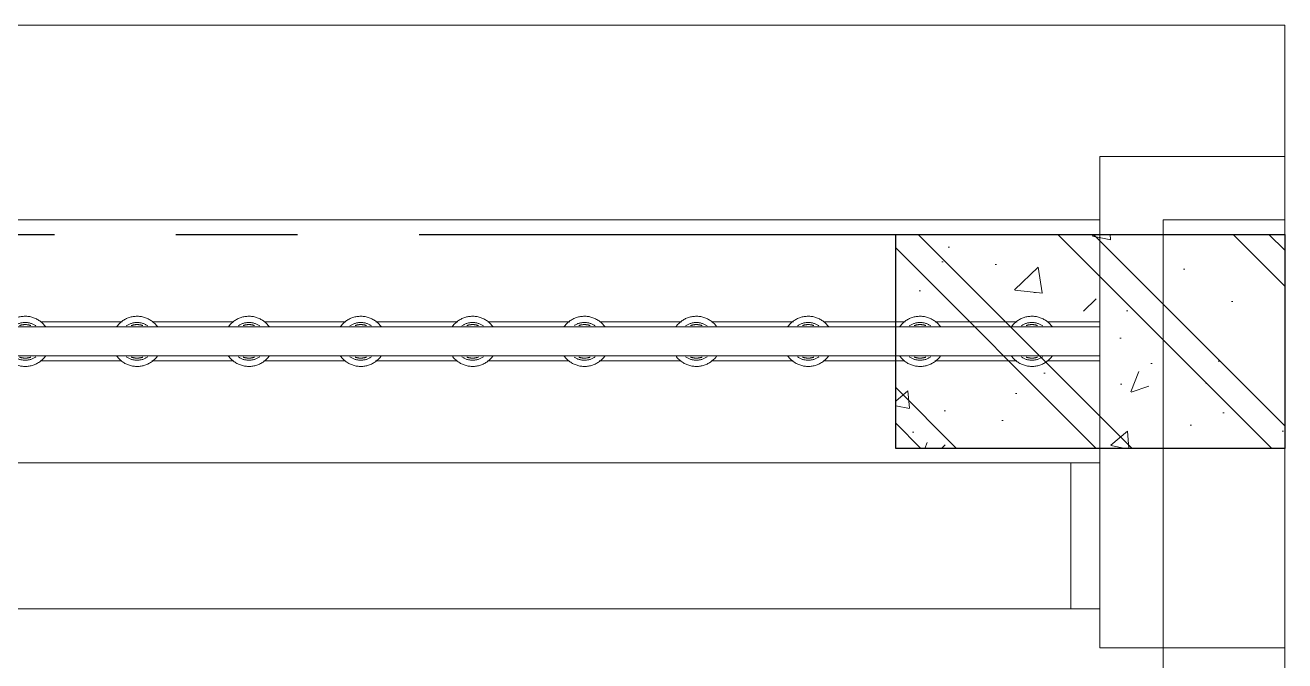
# Model space of a CAD drawing. Header units: millimetres. Extents: x -529861 to -223882, y -171969 to 61504.
# Drawn here: x -411927 to -410632, y -122830 to -122177 of the extents above; entities that cross this region are included whole.
import ezdxf

# ---------------------------------------------------------------- set-up
doc = ezdxf.new("R2010")
doc.units = ezdxf.units.MM
doc.header["$LTSCALE"] = 5000
doc.linetypes.add('CENTER', pattern=[2, 1.25, -0.25, 0.25, -0.25])
doc.linetypes.add('Overhead', pattern=[3.96875, 2.38125, -1.5875])
for name, color, linetype, lineweight in [('A-FLOR', 7, 'Continuous', 9), ('A-FLOR-HRAL-1', 8, 'Overhead', 5), ('A-WALL-PROJECTION', 7, 'Continuous', 9), ('KC-COT-HATCH', 13, 'Continuous', 15), ('KC-COT-NETCAT', 2, 'Continuous', 30), ('S-BEAM', 7, 'Continuous', 9)]:
    doc.layers.add(name, color=color, linetype=linetype, lineweight=lineweight)
for name, color, linetype in [('KC ICC-COTVACH', 3, 'Continuous'), ('KCS_AXIS', 18, 'CENTER'), ('KCS_BORDER', 3, 'Continuous')]:
    doc.layers.add(name, color=color, linetype=linetype)

# ---------------------------------------------------------------- blocks, each defined once
blk = doc.blocks.new('Walls 10 - Walls 10-1242493-MẶT BẰNG ĐỊNH VỊ CỬA TẦNG 4')
at = {"layer": 'A-WALL-PROJECTION'}
for p, q in [((109.9999927137591, 12524.99987990737), (6609.99999271378, 12524.99987990734)), ((6609.999992713781, 12524.99987990734), (6609.99999271378, 12389.99987990735)), ((6419.99999271377, 12324.99987990735), (299.999992713778, 12324.99987990737))]:
    blk.add_line(p, q, dxfattribs=at)
blk = doc.blocks.new('Walls 1 - Walls 1-1595607-MẶT BẰNG ĐỊNH VỊ CỬA TẦNG 4')
at = {"layer": 'A-WALL-PROJECTION'}
for p, q in [((6419.999992713766, 12389.99987990735), (6609.999992713768, 12389.99987990735)), ((6419.999992713769, 11884.99987990735), (6419.999992713769, 12389.99987990735)), ((6609.999992713768, 12389.99987990735), (6609.999992713768, 12324.99987990735)), ((6484.999992713769, 12324.99987990735), (6484.999992713769, 11884.99987990735)), ((6609.999992713768, 12324.99987990735), (6484.999992713767, 12324.99987990735)), ((6484.999992713769, 11884.99987990735), (6419.999992713769, 11884.99987990735))]:
    blk.add_line(p, q, dxfattribs=at)
blk = doc.blocks.new('Railing - 15mm-V42-MẶT BẰNG ĐỊNH VỊ CỬA TẦNG 4')
at = {"layer": 'A-FLOR-HRAL-1'}
for p, q in [((-15.18100780876557, 20.85601855267306), (-15.949959324789, 20.27242385575306)), ((15.18100780878073, -20.85601855269039), (16.00288291746223, -20.232257567811))]:
    blk.add_line(p, q, dxfattribs=at)
at = {"layer": 'A-FLOR-HRAL-1', "flags": 128}
for points in [[(-15.1810078087634, 20.85601855267306), (-16.00288291744057, 20.232257567798), (-16.79915682721905, 19.57612928680373), (-17.56855566970432, 18.88868337496553), (-18.30984857087497, 18.17101959910059), (-19.02184962022451, 17.42428606814714), (-19.70341976795984, 16.64967739647456), (-20.35346864723915, 15.8484327927095), (-20.97095631852581, 15.02183407729208), (-21.55489493326641, 14.17120363183735), (-22.10435031424656, 13.29790228359849), (-22.61844345006665, 12.40332712844469), (-23.09635190137905, 11.48890929578444), (-23.53731111660422, 10.55611165908987), (-23.94061565507241, 9.606426495595656), (-24.30562031554879, 8.641373098962493), (-24.6317411684441, 7.662495348768823), (-24.91845648996076, 6.671359240594882), (-25.16530759674736, 5.669550380779265), (-25.37189957969281, 4.658671449802682), (-25.53790193569259, 3.640339638296826), (-25.66304909638901, 2.616184059936188), (-25.74714085302326, 1.587843145167471), (-25.7900426767259, 0.5569620200907138), (-25.79605605435137, -4.331468517193571e-12)], [(-17.56855566970649, 18.88868337496553), (-18.30984857087713, 18.17101959910059), (-19.02184962022667, 17.42428606814714), (-19.703419767962, 16.64967739647456), (-20.35346864724132, 15.8484327927095), (-20.97095631852581, 15.02183407729208), (-21.55489493326858, 14.17120363183735), (-22.10435031424656, 13.29790228359849)], [(17.21790846961598, 19.20885566325709), (16.43598663085649, 19.88202332334942), (15.62777071964555, 20.52338398739097), (14.79455370902995, 21.13191161514858)], [(25.79605605437519, -4.331468517193571e-12), (25.77542196096269, 1.031567106251691), (25.71355269087707, 2.061483925194386), (25.61054722175175, 3.088102809609791), (25.46657034036483, 4.109781388298472), (25.28185237901075, 5.124885193466366), (25.05668884702448, 6.13179027558034), (24.79143995802549, 7.128885801292052), (24.48653005365272, 8.11457663047546), (24.1424469247065, 9.087285868068193), (23.75974103079768, 10.04545738678378), (23.33902461971029, 10.98755831660152), (22.88097074795901, 11.91208149700141), (22.38631220402511, 12.81754788811072), (21.85584033605748, 13.70250893686833), (21.29040378588185, 14.56554889436902), (20.69090713136043, 15.40528708078837), (20.05830943925266, 16.22038009416747), (19.39362273092021, 17.00952395956201), (18.69791036330206, 17.7714562151165), (17.97228532778001, 18.50495793177602), (17.21790846961815, 19.20885566325709), (16.43598663085865, 19.88202332334942), (15.62777071964772, 20.52338398739097), (14.79455370903212, 21.13191161514858)], [(21.85584033605748, 13.70250893686833), (21.29040378588185, 14.56554889436902), (20.69090713135827, 15.40528708078837), (20.0583094392505, 16.22038009416747), (19.39362273092021, 17.00952395956201), (18.69791036329989, 17.7714562151165), (17.97228532777785, 18.50495793177602)], [(-24.91845648996292, 6.671359240594882), (-25.16530759674736, 5.669550380779265), (-25.37189957969281, 4.658671449802682), (-25.53790193569259, 3.640339638296826), (-25.66304909639117, 2.616184059936188), (-25.74714085302543, 1.587843145167471), (-25.7900426767259, 0.5569620200907138), (-25.79605605435137, -4.331468517193571e-12)], [(25.79605605437303, -4.331468517193571e-12), (25.77542196096269, 1.031567106251691), (25.71355269087707, 2.061483925194386), (25.61054722174958, 3.088102809609791), (25.46657034036266, 4.109781388298472), (25.28185237901075, 5.124885193466366), (25.05668884702231, 6.13179027558034)], [(-25.79605605435137, -4.331468517193571e-12), (-25.77542196094103, -1.031567106260354), (-25.71355269085542, -2.061483925203049), (-25.61054722173009, -3.088102809618454), (-25.46657034034317, -4.109781388307136), (-25.2818523789891, -5.12488519347503), (-25.05668884700282, -6.131790275584672)], [(-25.79605605435137, -4.331468517193571e-12), (-25.77542196094103, -1.031567106260354), (-25.71355269085542, -2.061483925198718), (-25.61054722172793, -3.088102809618454), (-25.466570340341, -4.109781388307136), (-25.2818523789891, -5.12488519347503), (-25.05668884700282, -6.131790275584672), (-24.79143995800167, -7.128885801300714), (-24.48653005362889, -8.114576630484123), (-24.14244692468267, -9.087285868072525), (-23.75974103077386, -10.04545738679244), (-23.33902461968647, -10.98755831661018), (-22.88097074793735, -11.91208149700574), (-22.38631220400345, -12.81754788811938), (-21.85584033603582, -13.70250893687266), (-21.29040378586019, -14.56554889437768), (-20.69090713133878, -15.4052870807927), (-20.05830943922884, -16.22038009417613), (-19.39362273089856, -17.00952395956201), (-18.69791036328257, -17.77145621512516), (-17.97228532775836, -18.50495793178468), (-17.21790846959432, -19.20885566326575), (-16.43598663083699, -19.88202332335375), (-15.62777071962606, -20.52338398739963), (-14.79455370901046, -21.13191161515724)], [(15.18100780878289, -20.85601855268606), (16.00288291746439, -20.232257567811), (16.79915682724287, -19.5761292868124), (17.56855566972598, -18.8886833749742), (18.30984857089662, -18.17101959910492), (19.02184962024833, -17.42428606816013), (19.7034197679815, -16.64967739648322), (20.35346864726298, -15.84843279271817), (20.97095631854747, -15.02183407730074), (21.55489493328807, -14.17120363185035), (22.10435031426822, -13.29790228361148), (22.61844345009047, -12.40332712845768), (23.09635190140071, -11.48890929579743), (23.53731111662804, -10.55611165910286), (23.94061565509406, -9.60642649560432), (24.30562031557262, -8.641373098971156), (24.63174116846576, -7.662495348781817), (24.91845648998458, -6.671359240607877), (25.16530759676902, -5.669550380792259), (25.37189957971447, -4.658671449815677), (25.53790193571425, -3.64033963830982), (25.66304909641283, -2.616184059949183), (25.74714085304709, -1.587843145180466), (25.79004267674972, -0.5569620201037083), (25.79605605437519, -4.331468517193571e-12)], [(24.91845648998241, -6.671359240607877), (25.16530759676902, -5.669550380796591), (25.3718995797123, -4.658671449815677), (25.53790193571425, -3.64033963830982), (25.66304909641066, -2.616184059953514), (25.74714085304492, -1.587843145184797), (25.79004267674756, -0.5569620201037083), (25.79605605437303, -4.331468517193571e-12)], [(-21.91100687796481, -13.61047721239126), (-21.85584033603799, -13.70250893687266), (-21.29040378586236, -14.56554889437768), (-20.69090713133878, -15.40528708079703), (-20.05830943923101, -16.22038009417613), (-19.39362273090072, -17.00952395956634), (-18.69791036328257, -17.77145621512949), (-17.97228532776052, -18.50495793178468)], [(-17.21790846959649, -19.20885566326575), (-16.43598663083916, -19.88202332335808), (-15.62777071962823, -20.52338398740396), (-14.79455370901263, -21.13191161515724)], [(17.56855566972382, -18.8886833749742), (18.30984857089662, -18.17101959910925), (19.02184962024617, -17.42428606816013), (19.7034197679815, -16.64967739648755), (20.35346864726081, -15.8484327927225), (20.9709563185453, -15.02183407730074), (21.5548949332859, -14.17120363185035), (22.10435031426605, -13.29790228361582)]]:
    blk.add_lwpolyline(points, dxfattribs=at)
at = {"layer": 'A-FLOR-HRAL-1'}
for centre, radius, start, end in [((1.112476777365146e-12, -1.521699502140297e-12), 19.39605605437733, 145.1780579934707, 179.9999999999796), ((1.112476777365146e-12, 1.082398435568102e-15), 19.39605605437736, 179.9999999999973, 214.8219420065148), ((1.16746612377483e-12, -1.521699502140297e-12), 17.24105842212845, 160.0293384420265, 179.9999999999796), ((1.16746612377483e-12, 1.082398435568102e-15), 17.24105842212848, 179.9999999999973, 199.9706615580264), ((1.112476777365146e-12, -1.521699502140297e-12), 19.39605605437736, 2.743604935228379e-12, 34.82194200655017), ((1.112476777365146e-12, 1.082398435568102e-15), 19.39605605437733, 325.1780579934299, 2.071177208569042e-11), ((1.16746612377483e-12, -1.521699502140297e-12), 17.24105842212848, 2.743604935228378e-12, 19.97066155803401), ((1.16746612377483e-12, 1.082398435568102e-15), 17.24105842212845, 340.0293384419596, 2.071813319505335e-11)]:
    blk.add_arc(centre, radius, start, end, dxfattribs=at)
blk = doc.blocks.new('Railing - 15mm-V43-MẶT BẰNG ĐỊNH VỊ CỬA TẦNG 4')
at = {"layer": 'A-FLOR-HRAL-1'}
for p, q in [((-15.18100780876557, 20.85601855266873), (-16.00288291744274, 20.232257567798)), ((15.18100780878073, -20.85601855269039), (16.00288291746223, -20.23225756781533))]:
    blk.add_line(p, q, dxfattribs=at)
at = {"layer": 'A-FLOR-HRAL-1', "flags": 128}
for points in [[(-15.1810078087634, 20.85601855266873), (-16.00288291744057, 20.232257567798), (-16.79915682721905, 19.57612928680373), (-17.56855566970432, 18.8886833749612), (-18.30984857087497, 18.17101959909626), (-19.02184962022451, 17.42428606814714), (-19.70341976795984, 16.64967739647022), (-20.35346864723915, 15.84843279270517), (-20.97095631852364, 15.02183407728775), (-21.55489493326641, 14.17120363183302), (-22.1043503142444, 13.29790228359849), (-22.61844345006665, 12.40332712844036), (-23.09635190137905, 11.48890929578444), (-23.53731111660422, 10.55611165908987), (-23.94061565507241, 9.606426495591325), (-24.30562031554879, 8.64137309895816), (-24.63174116844194, 7.662495348764492), (-24.91845648996076, 6.67135924059055), (-25.1653075967452, 5.669550380779265), (-25.37189957969064, 4.658671449798351), (-25.53790193569042, 3.640339638296826), (-25.66304909638901, 2.616184059931857), (-25.74714085302326, 1.587843145167471), (-25.79004267672373, 0.5569620200907138), (-25.7960560543492, -8.662937034387142e-12)], [(-17.56855566970649, 18.8886833749612), (-18.30984857087713, 18.17101959909626), (-19.02184962022667, 17.42428606814714), (-19.703419767962, 16.64967739647022), (-20.35346864724132, 15.84843279270517), (-20.97095631852581, 15.02183407728775), (-21.55489493326858, 14.17120363183302), (-22.10435031424656, 13.29790228359849)], [(17.21790846961598, 19.20885566325709), (16.43598663085865, 19.88202332334508), (15.62777071964555, 20.52338398739097), (14.79455370902995, 21.13191161514858)], [(25.79605605437519, -8.662937034387142e-12), (25.77542196096269, 1.03156710624736), (25.71355269087924, 2.061483925190055), (25.61054722175175, 3.088102809609791), (25.46657034036483, 4.109781388294141), (25.28185237901292, 5.124885193462035), (25.05668884702448, 6.131790275576009), (24.79143995802549, 7.128885801292052), (24.48653005365272, 8.114576630471129), (24.1424469247065, 9.087285868063862), (23.75974103079768, 10.04545738678378), (23.33902461971029, 10.98755831659719), (22.88097074795901, 11.91208149699708), (22.38631220402727, 12.81754788810639), (21.85584033605965, 13.702508936864), (21.29040378588401, 14.56554889436469), (20.69090713136043, 15.40528708078403), (20.05830943925266, 16.22038009416747), (19.39362273092238, 17.00952395955768), (18.69791036330206, 17.7714562151165), (17.97228532778001, 18.50495793177602), (17.21790846961815, 19.20885566325709), (16.43598663085865, 19.88202332334508), (15.62777071964772, 20.52338398739097), (14.79455370903212, 21.13191161514858)], [(21.85584033605748, 13.702508936864), (21.29040378588185, 14.56554889436469), (20.69090713135827, 15.40528708078403), (20.0583094392505, 16.22038009416747), (19.39362273092021, 17.00952395955768), (18.69791036330206, 17.7714562151165), (18.29026769094464, 18.18352386069061)], [(-24.91845648996292, 6.67135924059055), (-25.16530759674736, 5.669550380779265), (-25.37189957969281, 4.658671449798351), (-25.53790193569259, 3.640339638296826), (-25.66304909639117, 2.616184059931857), (-25.74714085302543, 1.587843145167471), (-25.7900426767259, 0.5569620200907138), (-25.79605605435137, -8.662937034387142e-12)], [(25.79605605437303, -8.662937034387142e-12), (25.77542196096269, 1.03156710624736), (25.71355269087707, 2.061483925190055), (25.61054722174958, 3.088102809609791), (25.46657034036266, 4.109781388294141), (25.28185237901075, 5.124885193462035), (25.05668884702448, 6.131790275576009)], [(-25.79605605435137, -8.662937034387142e-12), (-25.77542196094103, -1.031567106260354), (-25.71355269085542, -2.061483925203049), (-25.61054722173009, -3.088102809622785), (-25.46657034034317, -4.109781388307136), (-25.2818523789891, -5.12488519347503), (-25.05668884700282, -6.131790275589004)], [(-25.7960560543492, -8.662937034387142e-12), (-25.77542196093887, -1.031567106260354), (-25.71355269085325, -2.061483925198718), (-25.61054722172793, -3.088102809622785), (-25.466570340341, -4.109781388307136), (-25.28185237898693, -5.12488519347503), (-25.05668884700066, -6.131790275589004), (-24.79143995800167, -7.128885801305046), (-24.48653005362889, -8.114576630484123), (-24.14244692468267, -9.087285868072525), (-23.75974103077386, -10.04545738679677), (-23.33902461968647, -10.98755831661018), (-22.88097074793735, -11.91208149701007), (-22.38631220400345, -12.81754788811938), (-21.85584033603582, -13.702508936877), (-21.29040378586019, -14.56554889437768), (-20.69090713133661, -15.40528708079703), (-20.05830943922884, -16.22038009418046), (-19.39362273089856, -17.00952395956634), (-18.69791036328257, -17.77145621512949), (-17.97228532775836, -18.50495793178901), (-17.21790846959432, -19.20885566327008), (-16.43598663083699, -19.88202332335808), (-15.62777071962606, -20.52338398740396), (-14.79455370901046, -21.13191161516157)], [(15.18100780878289, -20.85601855268606), (16.00288291746439, -20.23225756781533), (16.79915682724287, -19.57612928681673), (17.56855566972598, -18.88868337497853), (18.30984857089879, -18.17101959910925), (19.02184962024833, -17.42428606816446), (19.70341976798366, -16.64967739648755), (20.35346864726298, -15.84843279271817), (20.97095631854747, -15.02183407730507), (21.55489493328807, -14.17120363185035), (22.10435031426822, -13.29790228361582), (22.61844345009047, -12.40332712845768), (23.09635190140071, -11.48890929580176), (23.53731111662804, -10.55611165910719), (23.94061565509406, -9.60642649560865), (24.30562031557262, -8.641373098975487), (24.63174116846576, -7.662495348781817), (24.91845648998458, -6.671359240607877), (25.16530759677119, -5.669550380796591), (25.37189957971447, -4.658671449815677), (25.53790193571641, -3.640339638314151), (25.66304909641283, -2.616184059949183), (25.74714085304709, -1.587843145184797), (25.79004267674972, -0.5569620201080397), (25.79605605437519, -8.662937034387142e-12)], [(24.91845648998241, -6.671359240607877), (25.16530759676902, -5.669550380800922), (25.37189957971447, -4.658671449815677), (25.53790193571425, -3.640339638314151), (25.66304909641066, -2.616184059953514), (25.74714085304492, -1.587843145189129), (25.79004267674756, -0.5569620201080397), (25.79605605437303, -8.662937034387142e-12)], [(-21.91100687796481, -13.61047721239126), (-21.85584033603799, -13.702508936877), (-21.29040378586236, -14.56554889437768), (-20.69090713133878, -15.40528708080136), (-20.05830943923101, -16.22038009418046), (-19.39362273090072, -17.00952395957068), (-18.69791036328257, -17.77145621513382), (-17.97228532776052, -18.50495793178901)], [(-17.21790846959649, -19.20885566327008), (-16.43598663083916, -19.88202332336241), (-15.62777071962823, -20.52338398740829), (-14.79455370901263, -21.13191161516157)], [(17.56855566972382, -18.88868337497853), (18.30984857089662, -18.17101959911358), (19.02184962024617, -17.42428606816446), (19.7034197679815, -16.64967739649188), (20.35346864726081, -15.8484327927225), (20.9709563185453, -15.02183407730507), (21.55489493328807, -14.17120363185035), (22.10435031426605, -13.29790228362015)]]:
    blk.add_lwpolyline(points, dxfattribs=at)
at = {"layer": 'A-FLOR-HRAL-1'}
for centre, radius, start, end in [((1.467792554166181e-12, -1.521699502140297e-12), 19.39605605437733, 145.1780579934707, 179.9999999999796), ((1.467792554166181e-12, 1.082398435568102e-15), 19.39605605437736, 179.9999999999973, 214.8219420064869), ((1.522781900575865e-12, -1.521699502140297e-12), 17.24105842212846, 160.0293384420265, 179.9999999999796), ((1.522781900575865e-12, 1.082398435568102e-15), 17.24105842212848, 179.9999999999973, 199.9706615579796), ((1.467792554166181e-12, -1.521699502140297e-12), 19.39605605437736, 2.743604935228379e-12, 34.82194200656406), ((1.467792554166181e-12, 1.082398435568102e-15), 19.39605605437733, 325.1780579934299, 2.071177208569042e-11), ((1.522781900575865e-12, -1.521699502140297e-12), 17.24105842212848, 2.743604935228378e-12, 19.97066155804963), ((1.522781900575865e-12, 1.082398435568102e-15), 17.24105842212845, 340.029338441944, 2.071813319505335e-11)]:
    blk.add_arc(centre, radius, start, end, dxfattribs=at)
blk = doc.blocks.new('Railing - 15mm-V30-MẶT BẰNG ĐỊNH VỊ CỬA TẦNG 4')
at = {"layer": 'A-FLOR-HRAL-1'}
for p, q in [((-15.18100780876557, 20.85601855267739), (-16.0028829174449, 20.23225756780667)), ((15.18100780878073, -20.85601855268172), (16.00288291746223, -20.23225756780667))]:
    blk.add_line(p, q, dxfattribs=at)
at = {"layer": 'A-FLOR-HRAL-1', "flags": 128}
for points in [[(-15.1810078087634, 20.85601855267739), (-16.00288291744274, 20.23225756780667), (-16.79915682721905, 19.57612928680807), (-17.56855566970432, 18.88868337496987), (-18.30984857087497, 18.17101959910492), (-19.02184962022451, 17.42428606815147), (-19.70341976795984, 16.64967739647889), (-20.35346864723915, 15.84843279271383), (-20.97095631852581, 15.02183407729641), (-21.55489493326641, 14.17120363184168), (-22.10435031424873, 13.29790228360282), (-22.61844345006665, 12.40332712844902), (-23.09635190137905, 11.4889092957931), (-23.53731111660639, 10.55611165909853), (-23.94061565507241, 9.606426495599989), (-24.30562031554879, 8.641373098966824), (-24.6317411684441, 7.662495348773155), (-24.91845648996076, 6.671359240599213), (-25.16530759674736, 5.669550380787928), (-25.37189957969281, 4.658671449807014), (-25.53790193569259, 3.640339638305488), (-25.66304909638901, 2.61618405994052), (-25.74714085302543, 1.587843145176134), (-25.79004267672806, 0.5569620200993768), (-25.79605605435137, 0)], [(-17.56855566970649, 18.88868337496987), (-18.30984857087713, 18.17101959910492), (-19.02184962022667, 17.42428606815147), (-19.703419767962, 16.64967739647889), (-20.35346864724132, 15.84843279271383), (-20.97095631852581, 15.02183407729641), (-21.55489493326858, 14.17120363184168), (-22.10435031424873, 13.29790228360282)], [(17.21790846961381, 19.20885566326575), (16.43598663085649, 19.88202332335375), (15.62777071964555, 20.52338398739963), (14.79455370902995, 21.13191161515291)], [(25.79605605437519, 0), (25.77542196096053, 1.031567106256023), (25.71355269087707, 2.061483925198718), (25.61054722175175, 3.088102809618454), (25.46657034036483, 4.109781388302804), (25.28185237900859, 5.124885193470698), (25.05668884702448, 6.131790275584672), (24.79143995802549, 7.128885801300714), (24.48653005365272, 8.114576630479792), (24.1424469247065, 9.087285868072525), (23.75974103079768, 10.04545738679244), (23.33902461971029, 10.98755831660585), (22.88097074795901, 11.91208149700574), (22.38631220402511, 12.81754788811505), (21.85584033605748, 13.70250893687266), (21.29040378588185, 14.56554889437335), (20.69090713136043, 15.4052870807927), (20.05830943925266, 16.2203800941718), (19.39362273091805, 17.00952395956634), (18.69791036330206, 17.77145621512516), (17.97228532778001, 18.50495793178468), (17.21790846961598, 19.20885566326575), (16.43598663085649, 19.88202332335375), (15.62777071964772, 20.52338398739963), (14.79455370903212, 21.13191161515291)], [(21.85584033605748, 13.70250893687266), (21.29040378588185, 14.56554889437335), (20.69090713135827, 15.4052870807927), (20.0583094392505, 16.2203800941718), (19.39362273091805, 17.00952395956634), (18.69791036329989, 17.77145621512516), (17.97228532777785, 18.50495793178468)], [(-24.91845648996292, 6.671359240599213), (-25.16530759674736, 5.669550380787928), (-25.37189957969281, 4.658671449807014), (-25.53790193569259, 3.640339638305488), (-25.66304909639117, 2.61618405994052), (-25.7471408530276, 1.587843145176134), (-25.79004267672806, 0.5569620200993768), (-25.79605605435137, 0)], [(-25.79605605435137, 0), (-25.77542196094103, -1.031567106256023), (-25.71355269085542, -2.061483925194386), (-25.61054722173009, -3.088102809614122), (-25.46657034034317, -4.109781388298472), (-25.2818523789891, -5.124885193470698), (-25.05668884700282, -6.13179027558034)], [(-25.79605605435137, 0), (-25.77542196093887, -1.031567106256023), (-25.71355269085542, -2.061483925190055), (-25.61054722173009, -3.088102809614122), (-25.466570340341, -4.109781388298472), (-25.2818523789891, -5.124885193470698), (-25.05668884700282, -6.13179027558034), (-24.79143995800167, -7.128885801296383), (-24.48653005362889, -8.114576630479792), (-24.14244692468267, -9.087285868068193), (-23.75974103077386, -10.04545738678811), (-23.33902461968863, -10.98755831660152), (-22.88097074793952, -11.91208149700141), (-22.38631220400345, -12.81754788811072), (-21.85584033603582, -13.70250893686833), (-21.29040378586019, -14.56554889436902), (-20.69090713133878, -15.40528708078837), (-20.05830943922884, -16.2203800941718), (-19.39362273089856, -17.00952395955768), (-18.69791036328257, -17.77145621512083), (-17.97228532775836, -18.50495793178035), (-17.21790846959432, -19.20885566326142), (-16.43598663083699, -19.88202332334942), (-15.62777071962606, -20.5233839873953), (-14.79455370901046, -21.13191161515291)], [(15.18100780878289, -20.85601855267739), (16.00288291746439, -20.23225756780667), (16.79915682724287, -19.57612928680807), (17.56855566972598, -18.88868337496987), (18.30984857089662, -18.17101959910059), (19.02184962024833, -17.4242860681558), (19.7034197679815, -16.64967739647889), (20.35346864726298, -15.8484327927095), (20.97095631854747, -15.02183407729641), (21.55489493328807, -14.17120363184168), (22.10435031426822, -13.29790228360715), (22.6184434500883, -12.40332712844902), (23.09635190139854, -11.4889092957931), (23.53731111662804, -10.55611165909853), (23.94061565509406, -9.606426495599989), (24.30562031557262, -8.641373098966824), (24.63174116846576, -7.662495348773155), (24.91845648998458, -6.671359240599213), (25.16530759676902, -5.669550380787928), (25.3718995797123, -4.658671449807014), (25.53790193571208, -3.640339638305488), (25.66304909641283, -2.61618405994052), (25.74714085304709, -1.587843145176134), (25.79004267674972, -0.5569620200993768), (25.79605605437519, 0)], [(24.91845648998241, -6.671359240599213), (25.16530759676902, -5.669550380792259), (25.37189957971013, -4.658671449807014), (25.53790193571208, -3.640339638305488), (25.66304909641066, -2.616184059944851), (25.74714085304492, -1.587843145180466), (25.79004267674756, -0.5569620200993768), (25.79605605437303, 0)], [(25.79605605437303, 0), (25.77542196096053, 1.031567106256023), (25.71355269087707, 2.061483925198718), (25.61054722174958, 3.088102809618454), (25.46657034036266, 4.109781388302804), (25.28185237900859, 5.124885193470698), (25.05668884702231, 6.131790275584672)], [(-21.91100687797996, -13.61047721236095), (-21.85584033603799, -13.70250893686833), (-21.29040378586236, -14.56554889436902), (-20.69090713133878, -15.4052870807927), (-20.05830943923101, -16.2203800941718), (-19.39362273090072, -17.00952395956201), (-18.69791036328473, -17.77145621512516), (-17.97228532776052, -18.50495793178035)], [(-17.21790846959649, -19.20885566326142), (-16.43598663083916, -19.88202332335375), (-15.62777071962823, -20.52338398739963), (-14.79455370901263, -21.13191161515291)], [(17.56855566972382, -18.88868337496987), (18.30984857089662, -18.17101959910492), (19.02184962024617, -17.4242860681558), (19.7034197679815, -16.64967739648322), (20.35346864726081, -15.84843279271383), (20.9709563185453, -15.02183407729641), (21.5548949332859, -14.17120363184168), (22.10435031426605, -13.29790228361148)]]:
    blk.add_lwpolyline(points, dxfattribs=at)
at = {"layer": 'A-FLOR-HRAL-1'}
for centre, radius, start, end in [((1.112476777365146e-12, -1.521699502140297e-12), 19.39605605437733, 145.1780579934707, 179.9999999999796), ((1.112476777365146e-12, 1.082398435568102e-15), 19.39605605437736, 179.9999999999973, 214.8219420064869), ((1.16746612377483e-12, -1.521699502140297e-12), 17.24105842212845, 160.0293384419952, 179.9999999999796), ((1.16746612377483e-12, 1.082398435568102e-15), 17.24105842212848, 179.9999999999973, 199.9706615580107), ((1.112476777365146e-12, -1.521699502140297e-12), 19.39605605437736, 2.743604935228379e-12, 34.82194200656406), ((1.112476777365146e-12, 1.082398435568102e-15), 19.39605605437733, 325.1780579934438, 2.071177208569042e-11), ((1.16746612377483e-12, -1.521699502140297e-12), 17.24105842212848, 2.743604935228378e-12, 19.97066155803401), ((1.16746612377483e-12, 1.082398435568102e-15), 17.24105842212845, 340.0293384419753, 2.071813319505335e-11)]:
    blk.add_arc(centre, radius, start, end, dxfattribs=at)
blk = doc.blocks.new('Railing - 15mm-V31-MẶT BẰNG ĐỊNH VỊ CỬA TẦNG 4')
at = {"layer": 'A-FLOR-HRAL-1'}
for p, q in [((-15.18100780876557, 20.85601855267306), (-16.0028829174449, 20.23225756780233)), ((15.18100780878073, -20.85601855268606), (16.00288291746223, -20.23225756780667))]:
    blk.add_line(p, q, dxfattribs=at)
at = {"layer": 'A-FLOR-HRAL-1', "flags": 128}
for points in [[(-15.1810078087634, 20.85601855267306), (-16.00288291744274, 20.23225756780233), (-16.79915682721905, 19.57612928680807), (-17.56855566970432, 18.88868337496553), (-18.30984857087497, 18.17101959910059), (-19.02184962022451, 17.42428606815147), (-19.70341976795984, 16.64967739647456), (-20.35346864723915, 15.8484327927095), (-20.97095631852364, 15.02183407729208), (-21.55489493326641, 14.17120363184168), (-22.10435031424656, 13.29790228360282), (-22.61844345006665, 12.40332712844902), (-23.09635190137905, 11.48890929578877), (-23.53731111660639, 10.5561116590942), (-23.94061565507241, 9.606426495595656), (-24.30562031554879, 8.641373098962493), (-24.6317411684441, 7.662495348773155), (-24.91845648996076, 6.671359240599213), (-25.1653075967452, 5.669550380783597), (-25.37189957969064, 4.658671449802682), (-25.53790193569042, 3.640339638301157), (-25.66304909638901, 2.61618405994052), (-25.74714085302543, 1.587843145171803), (-25.7900426767259, 0.5569620200950454), (-25.7960560543492, 0)], [(-17.56855566970649, 18.88868337496553), (-18.30984857087713, 18.17101959910059), (-19.02184962022667, 17.42428606815147), (-19.703419767962, 16.64967739647456), (-20.35346864724132, 15.8484327927095), (-20.97095631852581, 15.02183407729208), (-21.55489493326858, 14.17120363184168), (-22.10435031424873, 13.29790228360282)], [(17.21790846961381, 19.20885566326142), (16.43598663085649, 19.88202332334942), (15.62777071964555, 20.5233839873953), (14.79455370902995, 21.13191161515291)], [(25.79605605437519, 0), (25.77542196096269, 1.031567106256023), (25.71355269087924, 2.061483925194386), (25.61054722175175, 3.088102809614122), (25.46657034036483, 4.109781388302804), (25.28185237901075, 5.124885193470698), (25.05668884702448, 6.13179027558034), (24.79143995802549, 7.128885801296383), (24.48653005365272, 8.114576630479792), (24.1424469247065, 9.087285868072525), (23.75974103079768, 10.04545738678811), (23.33902461971029, 10.98755831660585), (22.88097074795901, 11.91208149700141), (22.38631220402727, 12.81754788811505), (21.85584033605965, 13.70250893686833), (21.29040378588401, 14.56554889436902), (20.69090713136043, 15.40528708078837), (20.05830943925266, 16.2203800941718), (19.39362273092021, 17.00952395956201), (18.69791036330206, 17.77145621512083), (17.97228532778001, 18.50495793178035), (17.21790846961598, 19.20885566326142), (16.43598663085649, 19.88202332334942), (15.62777071964772, 20.5233839873953), (14.79455370903212, 21.13191161515291)], [(21.85584033605748, 13.70250893686833), (21.29040378588185, 14.56554889436902), (20.69090713135827, 15.40528708078837), (20.0583094392505, 16.2203800941718), (19.39362273091805, 17.00952395956201), (18.69791036330206, 17.77145621512083), (17.97228532777785, 18.50495793178035)], [(-24.91845648996292, 6.671359240599213), (-25.16530759674736, 5.669550380783597), (-25.37189957969281, 4.658671449802682), (-25.53790193569259, 3.640339638301157), (-25.66304909639117, 2.61618405994052), (-25.7471408530276, 1.587843145171803), (-25.79004267672806, 0.5569620200950454), (-25.79605605435137, 0)], [(-25.79605605435137, 0), (-25.77542196094103, -1.031567106256023), (-25.71355269085542, -2.061483925198718), (-25.61054722173009, -3.088102809614122), (-25.46657034034317, -4.109781388302804), (-25.2818523789891, -5.124885193470698), (-25.05668884700282, -6.131790275584672)], [(-25.7960560543492, 0), (-25.77542196093887, -1.031567106256023), (-25.71355269085325, -2.061483925194386), (-25.61054722173009, -3.088102809614122), (-25.466570340341, -4.109781388302804), (-25.28185237898693, -5.124885193470698), (-25.05668884700066, -6.131790275584672), (-24.79143995800167, -7.128885801296383), (-24.48653005362889, -8.114576630479792), (-24.14244692468267, -9.087285868068193), (-23.75974103077386, -10.04545738678811), (-23.33902461968863, -10.98755831660585), (-22.88097074793952, -11.91208149700574), (-22.38631220400345, -12.81754788811505), (-21.85584033603582, -13.70250893687266), (-21.29040378586019, -14.56554889437335), (-20.69090713133661, -15.4052870807927), (-20.05830943922884, -16.2203800941718), (-19.39362273089856, -17.00952395956201), (-18.69791036328257, -17.77145621512516), (-17.97228532775836, -18.50495793178035), (-17.21790846959432, -19.20885566326575), (-16.43598663083699, -19.88202332335375), (-15.62777071962606, -20.5233839873953), (-14.79455370901046, -21.13191161515291)], [(15.18100780878289, -20.85601855268172), (16.00288291746439, -20.23225756780667), (16.79915682724287, -19.57612928680807), (17.56855566972598, -18.8886833749742), (18.30984857089879, -18.17101959910492), (19.02184962024833, -17.4242860681558), (19.70341976798366, -16.64967739648322), (20.35346864726298, -15.84843279271383), (20.97095631854747, -15.02183407730074), (21.55489493328807, -14.17120363184602), (22.10435031426822, -13.29790228360715), (22.6184434500883, -12.40332712845335), (23.09635190140071, -11.4889092957931), (23.53731111662804, -10.55611165910286), (23.94061565509406, -9.60642649560432), (24.30562031557262, -8.641373098971156), (24.63174116846576, -7.662495348777487), (24.91845648998458, -6.671359240603545), (25.16530759677119, -5.669550380792259), (25.3718995797123, -4.658671449811346), (25.53790193571425, -3.640339638305488), (25.66304909641283, -2.616184059944851), (25.74714085304709, -1.587843145176134), (25.79004267674972, -0.5569620200993768), (25.79605605437519, 0)], [(24.91845648998241, -6.671359240603545), (25.16530759676902, -5.669550380796591), (25.3718995797123, -4.658671449811346), (25.53790193571208, -3.640339638305488), (25.66304909641066, -2.616184059949183), (25.74714085304492, -1.587843145180466), (25.79004267674756, -0.5569620200993768), (25.79605605437303, 0)], [(25.79605605437303, 0), (25.77542196096053, 1.031567106256023), (25.71355269087707, 2.061483925194386), (25.61054722174958, 3.088102809614122), (25.46657034036266, 4.109781388302804), (25.28185237900859, 5.124885193470698), (25.05668884702448, 6.13179027558034)], [(-21.91100687797996, -13.61047721236095), (-21.85584033603799, -13.70250893687266), (-21.29040378586236, -14.56554889437335), (-20.69090713133878, -15.40528708079703), (-20.05830943923101, -16.2203800941718), (-19.39362273090072, -17.00952395956634), (-18.69791036328473, -17.77145621512949), (-17.97228532776052, -18.50495793178035)], [(-17.21790846959649, -19.20885566326575), (-16.43598663083916, -19.88202332335808), (-15.62777071962823, -20.52338398739963), (-14.79455370901263, -21.13191161515291)], [(17.56855566972382, -18.8886833749742), (18.30984857089662, -18.17101959910925), (19.02184962024617, -17.4242860681558), (19.7034197679815, -16.64967739648755), (20.35346864726081, -15.84843279271817), (20.9709563185453, -15.02183407730074), (21.55489493328807, -14.17120363184602), (22.10435031426605, -13.29790228361148)]]:
    blk.add_lwpolyline(points, dxfattribs=at)
at = {"layer": 'A-FLOR-HRAL-1'}
for centre, radius, start, end in [((1.467792554166181e-12, -1.521699502140297e-12), 19.39605605437733, 145.1780579934707, 179.9999999999796), ((1.467792554166181e-12, 1.082398435568102e-15), 19.39605605437736, 179.9999999999973, 214.8219420065008), ((1.522781900575865e-12, -1.521699502140297e-12), 17.24105842212846, 160.0293384419952, 179.9999999999796), ((1.522781900575865e-12, 1.082398435568102e-15), 17.24105842212848, 179.9999999999973, 199.9706615579951), ((1.467792554166181e-12, -1.521699502140297e-12), 19.39605605437736, 2.743604935228379e-12, 34.82194200657796), ((1.467792554166181e-12, 1.082398435568102e-15), 19.39605605437733, 325.1780579934438, 2.071177208569042e-11), ((1.522781900575865e-12, -1.521699502140297e-12), 17.24105842212848, 2.743604935228378e-12, 19.97066155801834), ((1.522781900575865e-12, 1.082398435568102e-15), 17.24105842212845, 340.0293384419753, 2.071813319505335e-11)]:
    blk.add_arc(centre, radius, start, end, dxfattribs=at)
blk = doc.blocks.new('Railing - 15mm-V44-MẶT BẰNG ĐỊNH VỊ CỬA TẦNG 4')
at = {"layer": 'A-FLOR-HRAL-1'}
for p, q in [((-15.1810078087634, 20.8560185526644), (-16.00288291744274, 20.23225756779367)), ((15.18100780878289, -20.85601855269472), (16.00288291746223, -20.23225756781533))]:
    blk.add_line(p, q, dxfattribs=at)
at = {"layer": 'A-FLOR-HRAL-1', "flags": 128}
for points in [[(-15.1810078087634, 20.8560185526644), (-16.00288291744057, 20.23225756779367), (-16.79915682721905, 19.5761292867994), (-17.56855566970432, 18.88868337495687), (-18.30984857087497, 18.17101959909193), (-19.02184962022451, 17.42428606814281), (-19.70341976795984, 16.64967739646589), (-20.35346864723915, 15.84843279270084), (-20.97095631852364, 15.02183407728342), (-21.55489493326641, 14.17120363183302), (-22.1043503142444, 13.29790228359416), (-22.61844345006665, 12.40332712844036), (-23.09635190137905, 11.4889092957801), (-23.53731111660422, 10.55611165908554), (-23.94061565507241, 9.606426495586993), (-24.30562031554879, 8.64137309895383), (-24.63174116844194, 7.662495348764492), (-24.91845648996076, 6.67135924059055), (-25.1653075967452, 5.669550380774933), (-25.37189957969064, 4.658671449798351), (-25.53790193569042, 3.640339638292494), (-25.66304909638901, 2.616184059931857), (-25.74714085302326, 1.58784314516314), (-25.79004267672373, 0.5569620200863824), (-25.7960560543492, -8.662937034387142e-12)], [(-17.56855566970649, 18.88868337495687), (-18.30984857087713, 18.17101959909193), (-19.02184962022667, 17.42428606814281), (-19.703419767962, 16.64967739646589), (-20.35346864724132, 15.84843279270084), (-20.97095631852581, 15.02183407728342), (-21.55489493326858, 14.17120363183302), (-22.10435031424656, 13.29790228359416)], [(17.21790846961598, 19.20885566325276), (16.43598663085865, 19.88202332334075), (15.62777071964555, 20.52338398738664), (14.79455370902995, 21.13191161514425)], [(25.79605605437519, -8.662937034387142e-12), (25.77542196096486, 1.03156710624736), (25.71355269087924, 2.061483925185724), (25.61054722175175, 3.088102809605459), (25.46657034036483, 4.109781388294141), (25.28185237901292, 5.124885193462035), (25.05668884702448, 6.131790275571677), (24.79143995802549, 7.12888580128772), (24.48653005365272, 8.114576630471129), (24.1424469247065, 9.087285868063862), (23.75974103079768, 10.04545738677945), (23.33902461971029, 10.98755831659719), (22.88097074795901, 11.91208149699274), (22.38631220402727, 12.81754788810639), (21.85584033605965, 13.70250893685967), (21.29040378588401, 14.56554889436469), (20.69090713136043, 15.4052870807797), (20.05830943925266, 16.22038009416314), (19.39362273092238, 17.00952395955335), (18.69791036330206, 17.77145621511216), (17.97228532778001, 18.50495793177168), (17.21790846961815, 19.20885566325276), (16.43598663085865, 19.88202332334075), (15.62777071964772, 20.52338398738664), (14.79455370903212, 21.13191161514425)], [(21.85584033605748, 13.70250893685967), (21.29040378588185, 14.56554889436469), (20.69090713135827, 15.4052870807797), (20.0583094392505, 16.22038009416314), (19.39362273092021, 17.00952395955335), (18.69791036330206, 17.77145621511216), (17.97228532777785, 18.50495793177168)], [(-24.91845648996292, 6.67135924059055), (-25.16530759674736, 5.669550380774933), (-25.37189957969281, 4.658671449798351), (-25.53790193569259, 3.640339638292494), (-25.66304909639117, 2.616184059931857), (-25.74714085302543, 1.58784314516314), (-25.7900426767259, 0.5569620200863824), (-25.79605605435137, -8.662937034387142e-12)], [(25.79605605437303, -8.662937034387142e-12), (25.77542196096269, 1.03156710624736), (25.71355269087707, 2.061483925185724), (25.61054722174958, 3.088102809605459), (25.46657034036266, 4.109781388294141), (25.28185237901075, 5.124885193462035), (25.05668884702448, 6.131790275571677)], [(-25.79605605435137, -8.662937034387142e-12), (-25.77542196094103, -1.031567106264686), (-25.71355269085542, -2.061483925207381), (-25.61054722173009, -3.088102809622785), (-25.46657034034317, -4.109781388311467), (-25.2818523789891, -5.12488519347936), (-25.05668884700282, -6.131790275593334)], [(-25.7960560543492, -8.662937034387142e-12), (-25.77542196093887, -1.031567106264686), (-25.71355269085325, -2.061483925203049), (-25.61054722172793, -3.088102809622785), (-25.466570340341, -4.109781388311467), (-25.28185237898693, -5.12488519347936), (-25.05668884700066, -6.131790275593334), (-24.79143995800167, -7.128885801305046), (-24.48653005362889, -8.114576630488456), (-24.14244692468267, -9.087285868076856), (-23.75974103077386, -10.04545738679677), (-23.33902461968647, -10.98755831661451), (-22.88097074793735, -11.9120814970144), (-22.38631220400345, -12.81754788812372), (-21.85584033603582, -13.70250893688133), (-21.29040378586019, -14.56554889438202), (-20.69090713133661, -15.40528708080136), (-20.05830943922884, -16.22038009418046), (-19.39362273089856, -17.00952395957068), (-18.6979103632804, -17.77145621512949), (-17.97228532775836, -18.50495793178901), (-17.21790846959432, -19.20885566327442), (-16.43598663083699, -19.88202332336241), (-15.62777071962606, -20.52338398740396), (-14.79455370901046, -21.13191161516157)], [(15.18100780878289, -20.85601855269039), (16.00288291746439, -20.23225756781533), (16.79915682724287, -19.57612928681673), (17.56855566972598, -18.88868337498286), (18.30984857089879, -18.17101959911358), (19.02184962024833, -17.42428606816446), (19.70341976798366, -16.64967739649188), (20.35346864726298, -15.8484327927225), (20.97095631854747, -15.02183407730941), (21.55489493328807, -14.17120363185468), (22.10435031426822, -13.29790228361582), (22.61844345009047, -12.40332712846201), (23.09635190140287, -11.48890929580176), (23.53731111662804, -10.55611165911153), (23.94061565509406, -9.606426495612983), (24.30562031557262, -8.641373098979818), (24.63174116846576, -7.662495348786149), (24.91845648998458, -6.671359240612207), (25.16530759677119, -5.669550380796591), (25.37189957971447, -4.658671449820008), (25.53790193571641, -3.640339638314151), (25.66304909641283, -2.616184059953514), (25.74714085304709, -1.587843145184797), (25.79004267674972, -0.5569620201080397), (25.79605605437519, -8.662937034387142e-12)], [(24.91845648998241, -6.671359240612207), (25.16530759676902, -5.669550380800922), (25.37189957971447, -4.658671449820008), (25.53790193571425, -3.640339638314151), (25.66304909641066, -2.616184059957845), (25.74714085304492, -1.587843145189129), (25.79004267674756, -0.5569620201080397), (25.79605605437303, -8.662937034387142e-12)], [(-21.91100687796047, -13.61047721239993), (-21.85584033603799, -13.70250893688133), (-21.29040378586236, -14.56554889438202), (-20.69090713133878, -15.40528708080569), (-20.05830943923101, -16.22038009418046), (-19.39362273090072, -17.00952395957501), (-18.69791036328257, -17.77145621513382), (-17.97228532776052, -18.50495793178901)], [(-16.94442542211584, -19.44430111833129), (-16.43598663083916, -19.88202332336674), (-15.62777071962823, -20.52338398740829), (-14.79455370901263, -21.13191161516157)], [(17.56855566972598, -18.88868337498286), (18.30984857089662, -18.17101959911792), (19.02184962024617, -17.42428606816446), (19.7034197679815, -16.64967739649621), (20.35346864726081, -15.84843279272683), (20.9709563185453, -15.02183407730941), (21.55489493328807, -14.17120363185468), (22.10435031426605, -13.29790228362015)]]:
    blk.add_lwpolyline(points, dxfattribs=at)
at = {"layer": 'A-FLOR-HRAL-1'}
for centre, radius, start, end in [((1.467792554166181e-12, -1.521699502140297e-12), 19.39605605437733, 147.7539988478656, 179.9999999999796), ((1.467792554166181e-12, 1.082398435568102e-15), 19.39605605437736, 179.9999999999973, 214.8219420065148), ((1.522781900575865e-12, -1.521699502140297e-12), 17.24105842212846, 160.0293384419952, 179.9999999999796), ((1.522781900575865e-12, 1.082398435568102e-15), 17.24105842212848, 179.9999999999973, 199.970661558042), ((1.467792554166181e-12, 1.082398435568102e-15), 19.39605605437733, 325.1780579934438, 2.071177208569042e-11), ((1.522781900575865e-12, -1.521699502140297e-12), 17.24105842212848, 2.743604935228378e-12, 19.97066155804963), ((1.522781900575865e-12, 1.082398435568102e-15), 17.24105842212845, 340.0293384419753, 2.071813319505335e-11), ((1.467792554166181e-12, -1.521699502140297e-12), 19.39605605437736, 2.743604935228378e-12, 32.24600115214054)]:
    blk.add_arc(centre, radius, start, end, dxfattribs=at)
blk = doc.blocks.new('Railing - Railing-1650363-MẶT BẰNG ĐỊNH VỊ CỬA TẦNG 4')
at = {"layer": 'A-FLOR-HRAL-1'}
for p, q in [((5414.775582380969, 12219.99987990736), (5330.619774222696, 12219.99987990736)), ((5528.90536884814, 12219.99987990736), (5445.6197742227, 12219.99987990736)), ((5644.775582380971, 12219.99987990736), (5560.619774222701, 12219.99987990736)), ((5759.775582380968, 12219.99987990736), (5675.619774222704, 12219.99987990736)), ((5874.775582380972, 12219.99987990736), (5790.619774222703, 12219.99987990736)), ((5989.775582380969, 12219.99987990736), (5905.619774222701, 12219.99987990736)), ((6104.775582380973, 12219.99987990735), (6020.6197742227, 12219.99987990736)), ((6219.77558238097, 12219.99987990735), (6135.619774222703, 12219.99987990735)), ((6334.775582380969, 12219.99987990735), (6250.6197742227, 12219.99987990735)), ((6419.99999271377, 12219.99987990735), (6365.6197742227, 12219.99987990735)), ((5330.224403046573, 12179.99987990736), (5414.380211204854, 12179.99987990736)), ((5445.224403046576, 12179.99987990736), (5528.90536884814, 12179.99987990736)), ((5560.224403046574, 12179.99987990736), (5644.380211204861, 12179.99987990736)), ((5675.266493841969, 12179.99987990736), (5759.380211204858, 12179.99987990736)), ((5790.224403046575, 12179.99987990736), (5874.380211204852, 12179.99987990736)), ((5905.224403046577, 12179.99987990736), (5989.380211204852, 12179.99987990736)), ((6020.224403046577, 12179.99987990736), (6104.380211204853, 12179.99987990735)), ((6135.224403046579, 12179.99987990735), (6219.380211204857, 12179.99987990735)), ((6250.224403046577, 12179.99987990735), (6334.380211204855, 12179.99987990735)), ((6365.224403046575, 12179.99987990735), (6419.99999271377, 12179.99987990735))]:
    blk.add_line(p, q, dxfattribs=at)
at = {"rotation": 89.99999999999982}
for name, p in [('Railing - 15mm-V42-MẶT BẰNG ĐỊNH VỊ CỬA TẦNG 4', (5314.999992713771, 12199.99987990736)), ('Railing - 15mm-V43-MẶT BẰNG ĐỊNH VỊ CỬA TẦNG 4', (5429.999992713772, 12199.99987990736)), ('Railing - 15mm-V30-MẶT BẰNG ĐỊNH VỊ CỬA TẦNG 4', (5544.999992713771, 12199.99987990736)), ('Railing - 15mm-V31-MẶT BẰNG ĐỊNH VỊ CỬA TẦNG 4', (5659.999992713772, 12199.99987990736)), ('Railing - 15mm-V30-MẶT BẰNG ĐỊNH VỊ CỬA TẦNG 4', (5774.999992713771, 12199.99987990736)), ('Railing - 15mm-V44-MẶT BẰNG ĐỊNH VỊ CỬA TẦNG 4', (5889.999992713772, 12199.99987990736)), ('Railing - 15mm-V30-MẶT BẰNG ĐỊNH VỊ CỬA TẦNG 4', (6004.999992713773, 12199.99987990736)), ('Railing - 15mm-V31-MẶT BẰNG ĐỊNH VỊ CỬA TẦNG 4', (6119.999992713772, 12199.99987990736)), ('Railing - 15mm-V30-MẶT BẰNG ĐỊNH VỊ CỬA TẦNG 4', (6234.999992713772, 12199.99987990736)), ('Railing - 15mm-V31-MẶT BẰNG ĐỊNH VỊ CỬA TẦNG 4', (6349.999992713772, 12199.99987990736))]:
    blk.add_blockref(name, p, dxfattribs=at)
blk = doc.blocks.new('Top Rail Type - Top Rail_Internal_-1650528-MẶT BẰNG ĐỊNH VỊ CỬA TẦNG 4')
at = {"layer": 'A-FLOR-HRAL-1'}
for p, q in [((299.9999927137751, 12214.99987990737), (6419.99999271377, 12214.99987990736)), ((6419.99999271377, 12214.99987990735), (6419.99999271377, 12184.99987990735)), ((6419.99999271377, 12184.99987990735), (299.9999927137748, 12184.99987990737))]:
    blk.add_line(p, q, dxfattribs=at)
blk = doc.blocks.new('2-LUOI TRUC')
at = {"layer": 'KCS_AXIS', "ltscale": 0.1}
blk.add_line((-31495.34346586291, -34837.54595751589), (-22215.34346586291, -34837.54595751589), dxfattribs=at)
blk = doc.blocks.new('*U935')
at = {"layer": 'KC-COT-HATCH'}
h = blk.add_hatch(dxfattribs=at)
h.set_pattern_fill('CHAU-02', color=256, scale=30, pattern_type=2)
h.set_pattern_definition([(49.99999999999999, (-758.4432547455838, -466.9000352710326), (215.178054780226, -18.82564049477853), [22.5, -247.5]), (355, (-758.4432547455838, -466.9000352710326), (-41.6254000839, 225.6576401100035), [18, -198]), (100.4514, (-740.5117507455836, -468.4688372710326), (173.5528145142065, 206.8318626182861), [19.122057, -210.3426336]), (46.18420000000001, (-758.4432547455838, -406.9000352710326), (320.1723145876933, -49.65570429870542), [33.75, -371.25]), (96.6356, (-731.7622312455837, -411.0380273710326), (280.398811664611, 292.2353612701325), [28.6830864, -315.5139]), (351.1842, (-758.4432547455838, -406.9000352710326), (280.3985835400882, 292.2355802775974), [27, -297]), (21, (-728.4432547455838, -421.9000352710326), (179.0721156355385, -120.7856671996016), [22.5, -247.5]), (226, (-728.4432547455838, -421.9000352710326), (201.5646367418057, -109.6619427481773), [17.99999999999997, -197.9999999999998]), (71.4514, (-713.5205848455837, -431.9655170710327), (252.066788574447, 96.75914901298572), [19.122057, -210.3426336]), (67.5, (-758.4432547455838, -466.9000352710326), (-46.77485499136161, 88.31233855207942), [0, -195.6, 0, -201, 0, -198.75]), (4.500000000000006, (-758.4432547455838, -466.9000352710326), (85.00527716362008, 114.0309565615238), [0, -114.6, 0, -191.1, 0, -75.75]), (327.5, (-825.3432547455836, -466.9000352710326), (160.1467308517227, -6.766461520313927), [0, -75, 0, -234, 0, -310.5]), (317.5, (-855.3432547455836, -466.9000352710326), (174.9558508027159, 30.03149469969532), [0, -97.5, 0, -155.4, 0, -220.5]), (315, (-758.4432547455838, -466.9000352710326), (90.15611460128481, 90.15611460128481), []), (315, (-758.4432547455838, -430.1500352710326), (90.15611460128481, 90.15611460128481), [])])
h.paths.add_polyline_path([(-110.0000000000002, 200.0000000000001), (-110.0000000000002, -199.9999999999999), (109.9999999999998, -199.9999999999999), (109.9999999999998, 200.0000000000001)])
at = {"layer": 'KC-COT-NETCAT'}
blk.add_lwpolyline([(-110.0000000000002, -199.9999999999999), (109.9999999999998, -199.9999999999999), (109.9999999999998, 200.0000000000001), (-110.0000000000002, 200.0000000000001)], close=True, dxfattribs=at)
blk = doc.blocks.new('2-MBC')
at = {"layer": 'KC ICC-COTVACH', "xscale": -1.000000000000001, "rotation": 90}
blk.add_blockref('*U935', (6189.999999999825, 11079.99999995964), dxfattribs=at)
at = {"layer": 'KCS_AXIS'}
blk.add_blockref('2-LUOI TRUC', (29995.34346586291, 46027.5459575562), dxfattribs=at)

msp = doc.modelspace()

# ---------------------------------------------------------------- linework, layer by layer
at = {"layer": 'A-FLOR'}
msp.add_line((-410821.7150272821, -122776.647040961), (-416941.7150272821, -122776.647040961), dxfattribs=at)
at = {"layer": 'A-WALL-PROJECTION'}
for p, q in [((-416941.7150272821, -122376.647040961), (-410821.7150272821, -122376.647040961)), ((-410756.7150272821, -122376.647040961), (-410631.7150272821, -122376.647040961)), ((-410756.7150272821, -122843.4419602041), (-410756.7150272821, -122376.647040961)), ((-410631.7150272821, -122376.647040961), (-410631.7150272821, -122843.4419602041)), ((-410821.7150272821, -122626.647040961), (-416941.7150272821, -122626.647040961)), ((-410756.7150272821, -122816.647040961), (-410631.7150272821, -122816.647040961))]:
    msp.add_line(p, q, dxfattribs=at)
at = {"layer": 'S-BEAM'}
for p, q in [((-410851.7150272821, -122626.647040961), (-410851.7150272821, -122776.647040961)), ((-410851.7150272821, -122776.647040961), (-410821.7150272821, -122776.647040961))]:
    msp.add_line(p, q, dxfattribs=at)

# ---------------------------------------------------------------- block references
at = {"layer": 'A-FLOR-HRAL-1'}
for name in ['Railing - Railing-1650363-MẶT BẰNG ĐỊNH VỊ CỬA TẦNG 4', 'Top Rail Type - Top Rail_Internal_-1650528-MẶT BẰNG ĐỊNH VỊ CỬA TẦNG 4']:
    msp.add_blockref(name, (-417241.7150199958, -134701.6469208683), dxfattribs=at)
at = {"layer": 'A-WALL-PROJECTION'}
for name in ['Walls 10 - Walls 10-1242493-MẶT BẰNG ĐỊNH VỊ CỬA TẦNG 4', 'Walls 1 - Walls 1-1595607-MẶT BẰNG ĐỊNH VỊ CỬA TẦNG 4']:
    msp.add_blockref(name, (-417241.7150199958, -134701.6469208683), dxfattribs=at)
at = {"layer": 'KCS_BORDER', "ltscale": 1500}
msp.add_blockref('2-MBC', (-417021.7150272816, -133581.6470410013), dxfattribs=at)

doc.saveas('drawing.dxf')
